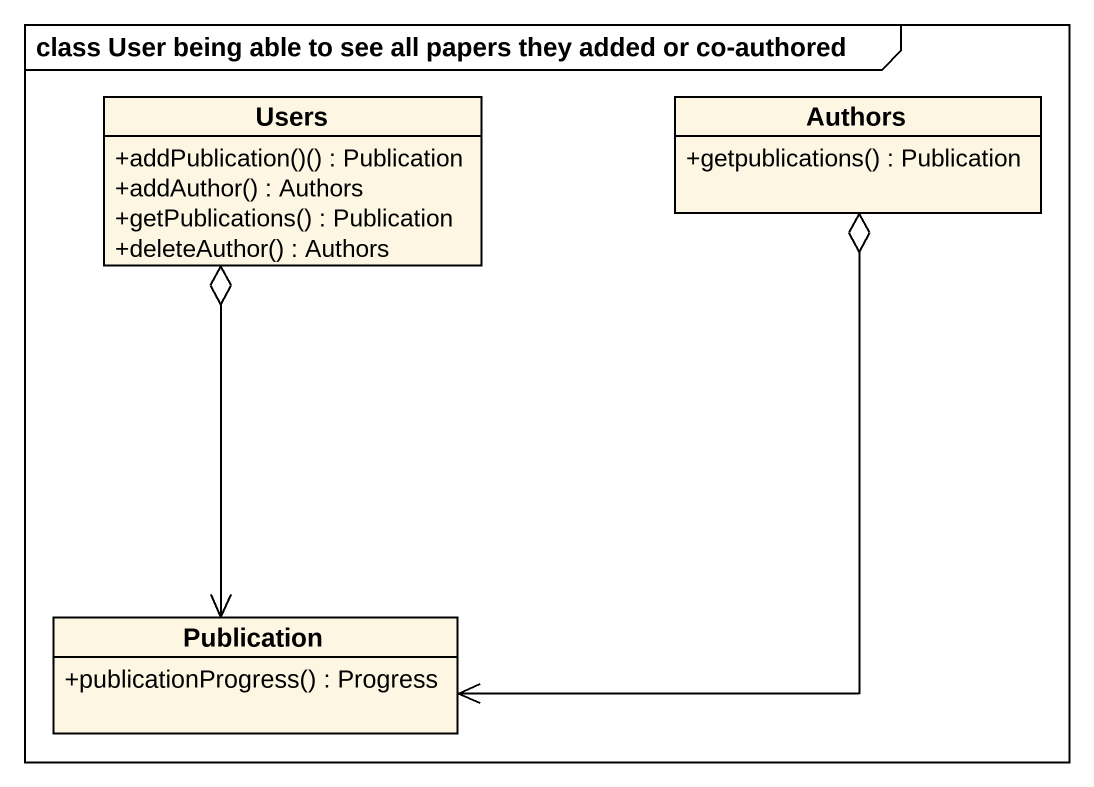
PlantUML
@startuml
mainframe class User being able to see all papers they added or co-authored
hide circle
hide empty members
skinparam classAttributeIconSize 0
class Users {
  +addPublication()() : Publication
  +addAuthor() : Authors
  +getPublications() : Publication
  +deleteAuthor() : Authors
}
class Authors {
  +getpublications() : Publication
}
class Publication {
  +publicationProgress() : Progress
}
Users o--> Publication
Authors o--> Publication
@enduml
